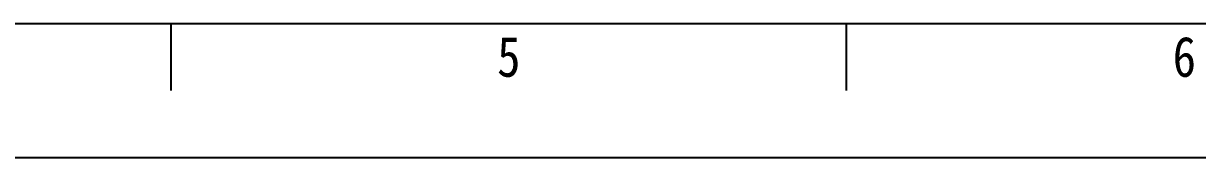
# Model space of a CAD drawing. Extents: x 109296 to 172296, y -14588 to 29909.
# Drawn here: x 125439 to 131997, y -14588 to -13839 of the extents above; entities that cross this region are included whole.
import ezdxf
from ezdxf.enums import TextEntityAlignment as Align

# ---------------------------------------------------------------- set-up
doc = ezdxf.new("R2010")
doc.units = 0
doc.header["$LTSCALE"] = 1000
doc.header["$MEASUREMENT"] = 0
doc.layers.add('tk', color=253, linetype='Continuous')
doc.styles.add('TKZ1', font='SIMHEI.TTF', dxfattribs={"width": 0.7})

# ---------------------------------------------------------------- blocks, each defined once
blk = doc.blocks.new('fasdf')
for p, q in [((344716.5, 689844.7), (405094.6, 689844.7)), ((359811, 689470.1), (359811, 689844.7)), ((363584.7, 689470.1), (363584.7, 689844.7)), ((342843.7, 689095.5), (405843.7, 689095.5))]:
    blk.add_line(p, q)
at = {"style": 'TKZ1', "width": 0.85}
for s, p in [('6', (365471.5, 689657.4)), ('5', (361697.8, 689657.4))]:
    blk.add_text(s, height=224.7, dxfattribs=at).set_placement(p, align=Align.MIDDLE)

msp = doc.modelspace()

# ---------------------------------------------------------------- block references
at = {"layer": 'tk'}
msp.add_blockref('fasdf', (-233547.8, -703683.6), dxfattribs=at)

doc.saveas('drawing.dxf')
